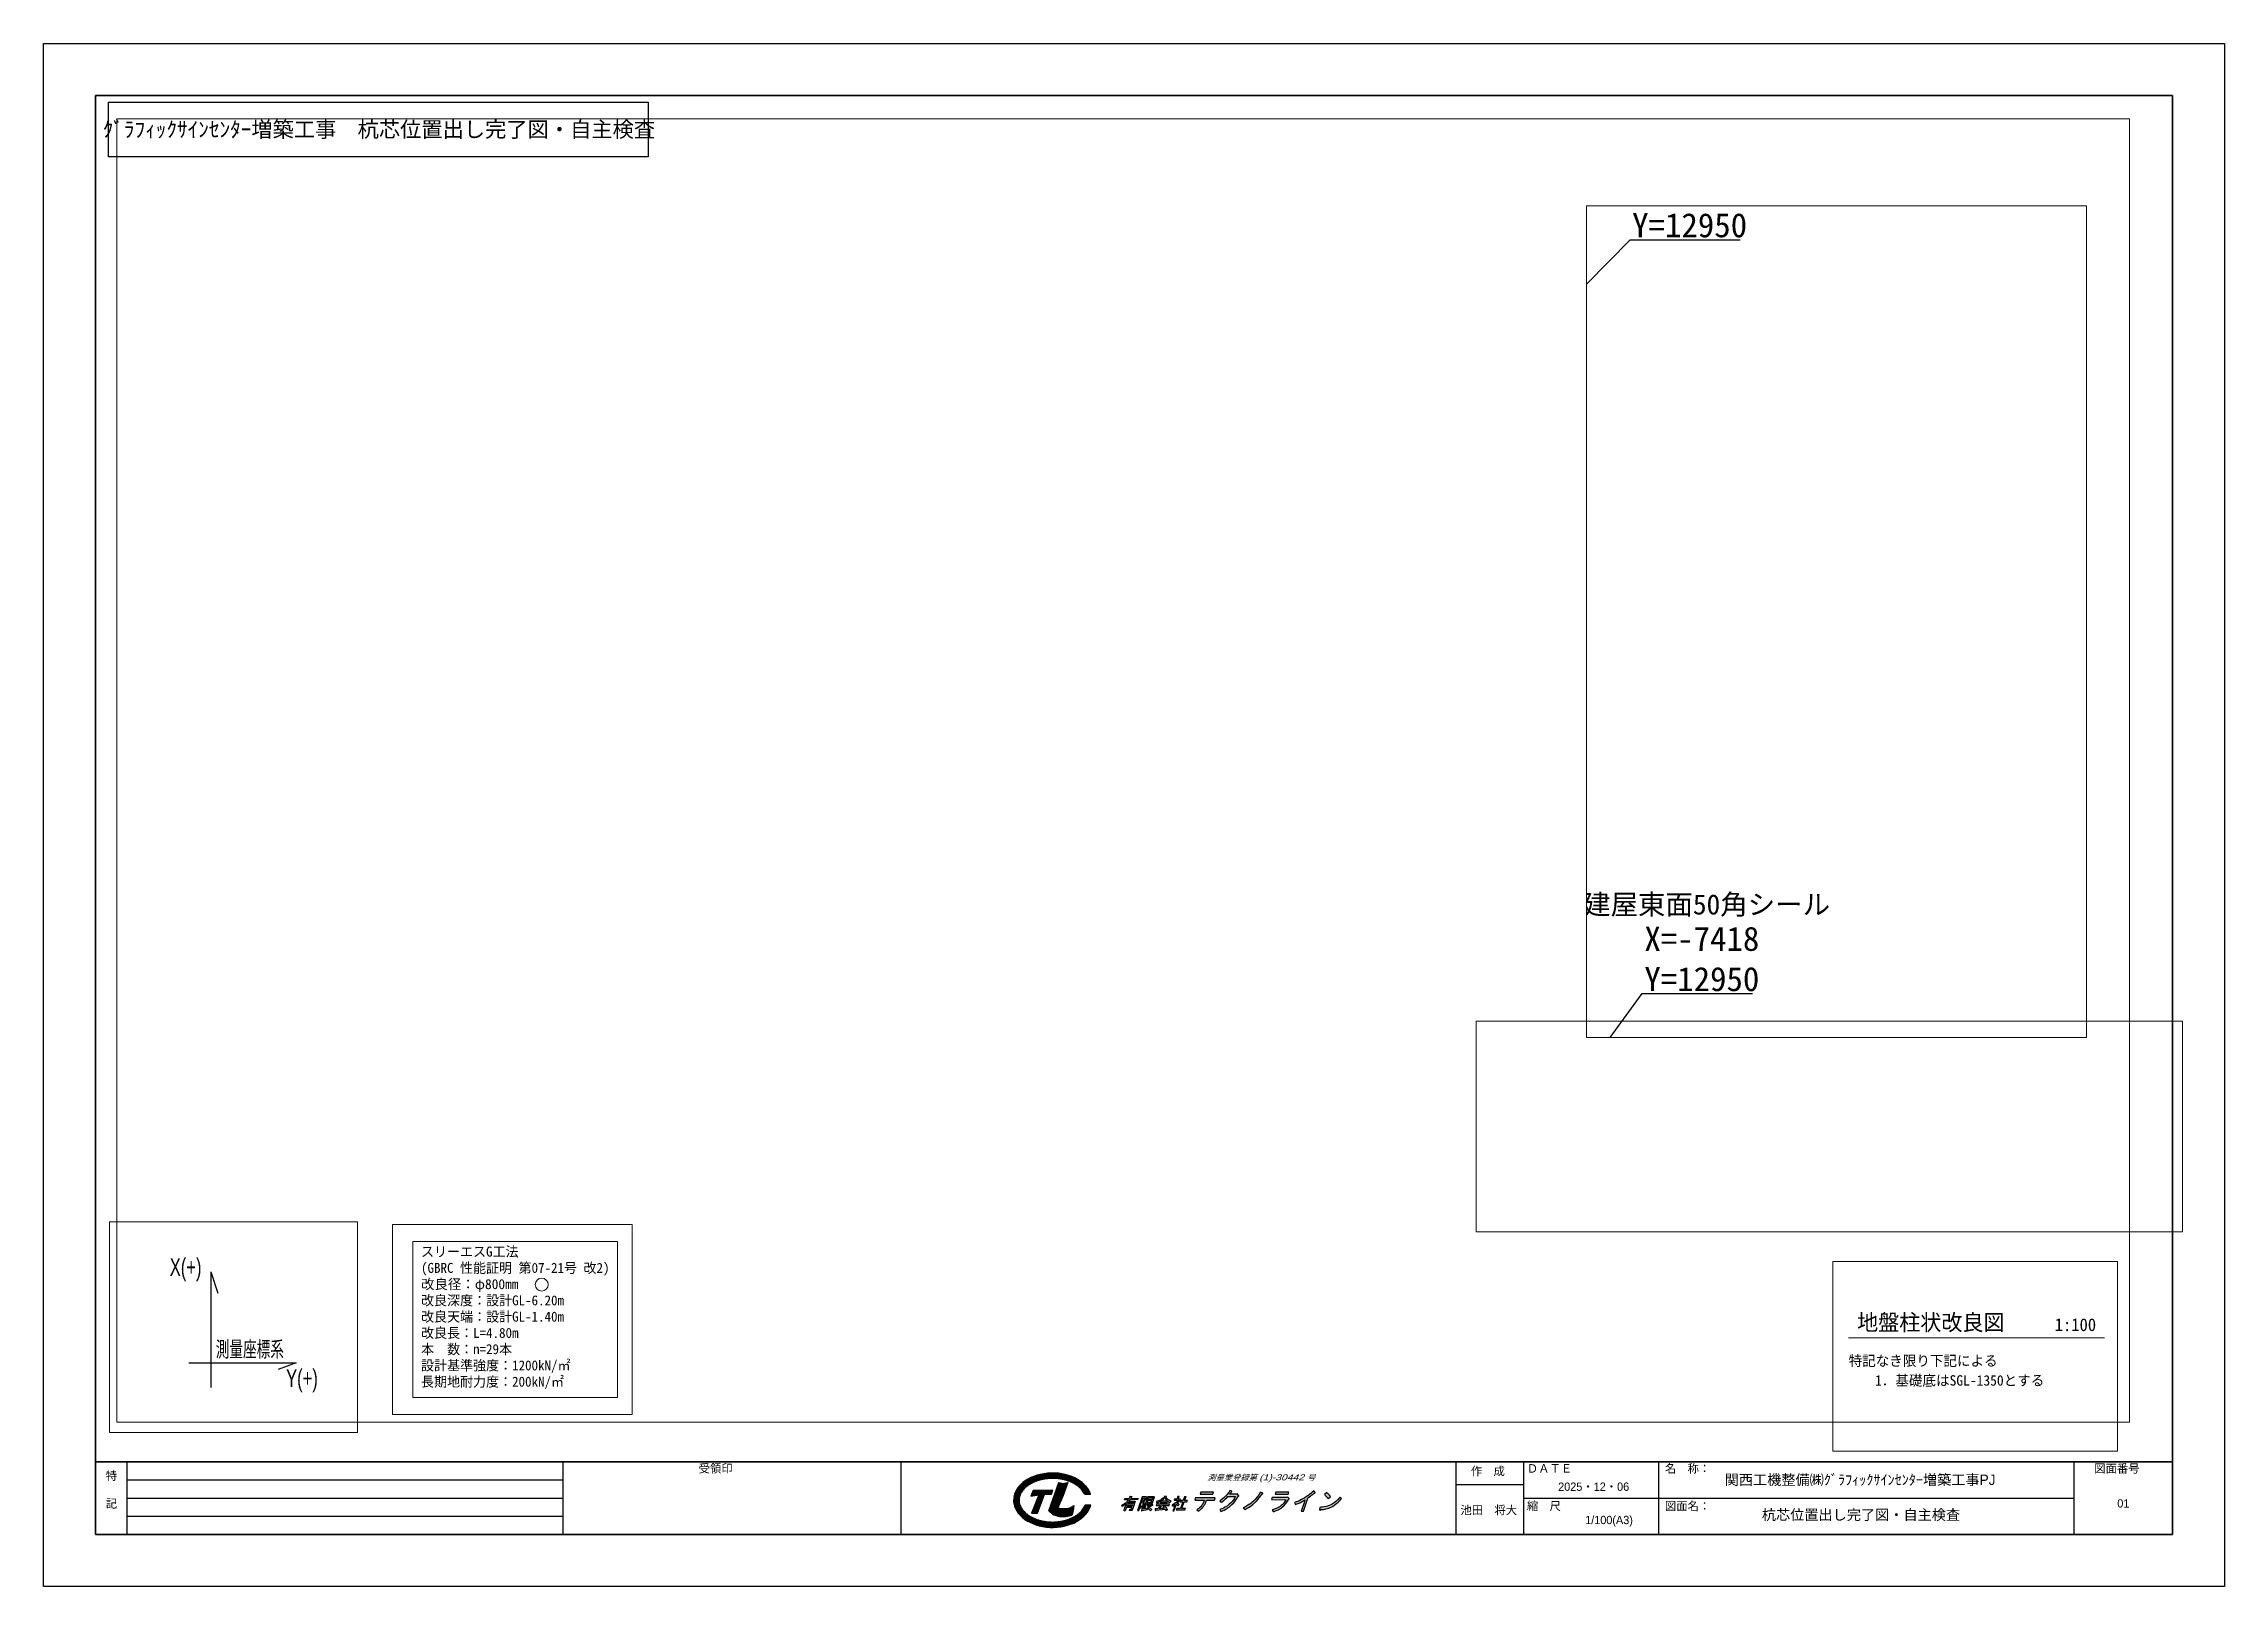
# Paper-space layout '杭芯位置出し完了図・自主検査' of a CAD drawing. Header units: millimetres. Extents: x 0 to 420, y 0 to 297.
# The model-space entities are those that its viewports show. They can reach past a viewport. Long polylines and large blocks are cut down to what shows.
import ezdxf
from ezdxf.enums import TextEntityAlignment as Align

# ---------------------------------------------------------------- set-up
doc = ezdxf.new("R2010")
doc.units = ezdxf.units.MM
for name, color, linetype, lineweight in [('011', 7, 'Continuous', 9), ('016', 7, 'Continuous', 9), ('042', 7, 'Continuous', 9), ('043', 7, 'Continuous', 9), ('図面枠', 7, 'Continuous', 35)]:
    doc.layers.add(name, color=color, linetype=linetype, lineweight=lineweight)
for name, color, linetype in [('1206基準点', 4, 'Continuous'), ('TL_杭頭精度', 3, 'Continuous'), ('TL_検査表', 7, 'Continuous')]:
    doc.layers.add(name, color=color, linetype=linetype)
doc.layers.add('用紙', color=2, linetype='Continuous', plot=False)
doc.styles.add('HGｺﾞｼｯｸM', font='HGGothicM.ttf')
doc.styles.add('kawamura', font='extslim2.shx', dxfattribs={"width": 0.7, "bigfont": 'extfont2.shx'})
doc.styles.add('M-pro', font='HGRSMP.TTF')
doc.styles.add('MSゴシック', font='')
doc.styles.add('P11a', font='', dxfattribs={"width": 0.85})
doc.styles.get("Standard").update_dxf_attribs({"font": 'MS UI Gothic.ttf'})
doc.styles.add('WAKU-R', font='', dxfattribs={"oblique": 20})
doc.styles.add('ＭＳ ゴシック', font='', dxfattribs={"width": 0.85})
doc.styles.get('MSゴシック').set_extended_font_data('MS Gothic')
doc.styles.get('P11a').set_extended_font_data('MS Gothic')
doc.styles.get('WAKU-R').set_extended_font_data('MS PGothic')
doc.styles.get('ＭＳ ゴシック').set_extended_font_data('MS Gothic')
doc.dimstyles.new('DIM-A', dxfattribs={"dimscale": 50, "dimtxt": 2.5, "dimasz": 1, "dimexe": 0, "dimexo": 1, "dimgap": 1, "dimtad": 2, "dimdec": 0, "dimdsep": 46, "dimtxsty": 'MSゴシック', "dimblk": 'DOT', "dimcen": 0, "dimclrd": 256, "dimclre": 256, "dimclrt": 256, "dimaunit": 1, "dimadec": 3, "dimazin": 0, "dimtfac": 1, "dimtdec": 0, "dimtix": 1, "dimtmove": 2, "dimatfit": 3, "dimfxl": 1, "dimtolj": 1, "dimtzin": 0, "dimarcsym": 0})

# ---------------------------------------------------------------- blocks, each defined once
blk = doc.blocks.new('Technoline')
h = blk.add_hatch()
h.set_pattern_fill('ANSI31', color=256, scale=100, style=0)
h.set_pattern_definition([(45, (124040.326, 314778.078), (-8.83883476, 8.83883476), [])])
edge = h.paths.add_edge_path()
edge.add_ellipse((416, -206), major_axis=(-832, 0), ratio=0.699182, start_angle=189.2021, end_angle=533.1973)
edge.add_line((1236, -304), (1116, -304))
edge.add_spline(control_points=[(1116, -304), (1113, -315), (1108, -326), (1096, -351), (1089, -365), (1072, -392), (1062, -406), (1040, -433), (1028, -446), (1002, -472), (988, -485), (958, -509), (942, -521), (907, -544), (889, -554), (852, -575), (832, -584), (791, -602), (769, -611), (726, -626), (703, -633), (657, -645), (633, -650), (585, -659), (561, -663), (512, -668), (487, -670), (437, -672), (412, -673), (363, -671), (338, -670), (288, -665), (264, -662), (216, -653), (192, -649), (145, -637), (123, -631), (78, -616), (57, -608), (15, -591), (-5, -581), (-44, -562), (-62, -551), (-98, -529), (-114, -517), (-145, -493), (-160, -481), (-187, -455), (-199, -442), (-222, -415), (-232, -402), (-250, -374), (-258, -361), (-272, -333), (-278, -319), (-289, -289), (-293, -272), (-299, -239), (-300, -222), (-300, -206)], knot_values=[6.283185, 6.283185, 6.283185, 6.283185, 6.363856, 6.363856, 6.463422, 6.463422, 6.562988, 6.562988, 6.662554, 6.662554, 6.76212, 6.76212, 6.861686, 6.861686, 6.961251, 6.961251, 7.060817, 7.060817, 7.160383, 7.160383, 7.259949, 7.259949, 7.359515, 7.359515, 7.459081, 7.459081, 7.558647, 7.558647, 7.658213, 7.658213, 7.757779, 7.757779, 7.857345, 7.857345, 7.956911, 7.956911, 8.056476, 8.056476, 8.156042, 8.156042, 8.255608, 8.255608, 8.355174, 8.355174, 8.45474, 8.45474, 8.554306, 8.554306, 8.653872, 8.653872, 8.753438, 8.753438, 8.853004, 8.853004, 8.95257, 8.95257, 9.071575, 9.071575, 9.19058, 9.19058, 9.19058, 9.19058], degree=3, periodic=0)
edge.add_spline(control_points=[(-300, -206), (-300, -196), (-300, -186), (-297, -162), (-295, -149), (-288, -121), (-284, -107), (-273, -79), (-266, -65), (-251, -38), (-242, -24), (-222, 3), (-211, 17), (-187, 43), (-174, 56), (-146, 81), (-130, 93), (-98, 117), (-81, 128), (-44, 149), (-25, 160), (14, 179), (35, 188), (78, 204), (100, 212), (145, 225), (168, 231), (215, 242), (239, 246), (288, 253), (312, 256), (362, 259), (387, 260), (437, 261), (462, 260), (511, 257), (536, 254), (585, 247), (609, 243), (656, 233), (680, 227), (725, 214), (747, 207), (790, 191), (811, 182), (851, 163), (870, 153), (907, 132), (924, 121), (957, 98), (973, 85), (1002, 60), (1015, 48), (1040, 21), (1051, 8), (1071, -19), (1080, -33), (1094, -56), (1098, -65), (1103, -75)], knot_values=[3.455845, 3.455845, 3.455845, 3.455845, 3.527065, 3.527065, 3.626631, 3.626631, 3.726197, 3.726197, 3.825763, 3.825763, 3.925329, 3.925329, 4.024895, 4.024895, 4.12446, 4.12446, 4.224026, 4.224026, 4.323592, 4.323592, 4.423158, 4.423158, 4.522724, 4.522724, 4.62229, 4.62229, 4.721856, 4.721856, 4.821422, 4.821422, 4.920988, 4.920988, 5.020554, 5.020554, 5.12012, 5.12012, 5.219685, 5.219685, 5.319251, 5.319251, 5.418817, 5.418817, 5.518383, 5.518383, 5.617949, 5.617949, 5.717515, 5.717515, 5.817081, 5.817081, 5.916647, 5.916647, 6.016213, 6.016213, 6.115779, 6.115779, 6.215344, 6.215344, 6.283185, 6.283185, 6.283185, 6.283185], degree=3, periodic=0)
edge.add_line((1103, -75), (1226, -75))
h.paths.add_polyline_path([(745, 171), (647, 155), (548, 171), (334, -434), (433, -516), (564, -565), (696, -565), (827, -533), (861, -433), (876, -320), (795, -369), (713, -385), (613, -386), (531, -369), (647, -104)], flags=17)
h = blk.add_hatch()
h.set_pattern_fill('ANSI31', color=256, scale=100, style=0)
h.set_pattern_definition([(45, (123664.471, 314201.075), (-8.83883476, 8.83883476), [])])
h.paths.add_polyline_path([(0, 0), (-46, -116), (120, -91), (-30, -485), (94, -483), (244, -84), (392, -80), (424, 7)])
h = blk.add_hatch(color=256)
h.paths.add_polyline_path([(6569, -139), (6552, -160), (6539, -175), (6520, -195), (6507, -208), (6493, -221), (6477, -235), (6445, -260), (6419, -277), (6399, -289), (6375, -302), (6338, -319), (6302, -332), (6271, -341), (6232, -349), (6193, -355), (6167, -357), (6135, -359), (6133, -412), (6134, -415), (6134, -418), (6135, -420), (6136, -421), (6137, -422), (6138, -422), (6138, -422), (6139, -422), (6140, -422), (6141, -422), (6142, -421), (6144, -420), (6145, -420), (6145, -419), (6148, -417), (6151, -414), (6155, -408), (6160, -408), (6171, -407), (6186, -406), (6201, -404), (6214, -402), (6245, -397), (6266, -392), (6303, -382), (6328, -373), (6357, -362), (6393, -345), (6414, -333), (6439, -318), (6461, -302), (6474, -293), (6496, -275), (6529, -248), (6548, -228), (6574, -202), (6601, -170)])
h.paths.add_polyline_path([(6285, -43), (6236, -86), (6255, -103), (6267, -116), (6278, -127), (6287, -138), (6298, -152), (6304, -160), (6312, -170), (6364, -131), (6356, -121), (6341, -101), (6330, -87), (6320, -76), (6308, -63), (6296, -52)])
h.paths.add_polyline_path([(6008, -4), (5976, -35), (5943, -63), (5913, -86), (5882, -109), (5852, -130), (5815, -154), (5788, -170), (5746, -193), (5707, -212), (5665, -231), (5633, -244), (5596, -258), (5617, -299), (5647, -287), (5675, -275), (5707, -259), (5742, -242), (5761, -232), (5785, -219), (5819, -199), (5810, -225), (5799, -259), (5737, -439), (5784, -439), (5879, -160), (5889, -153), (5902, -144), (5936, -121), (5960, -101), (5984, -82), (6015, -55), (6019, -54), (6024, -53), (6029, -52), (6032, -50), (6035, -49), (6037, -47), (6038, -46), (6038, -45), (6039, -45), (6039, -44), (6039, -43), (6039, -42), (6039, -41), (6038, -40), (6038, -39), (6037, -38)])
h.paths.add_polyline_path([(5116, -149), (5101, -194), (5413, -195), (5402, -215), (5390, -235), (5375, -257), (5358, -278), (5331, -305), (5310, -322), (5288, -338), (5261, -355), (5246, -363), (5215, -378), (5183, -390), (5157, -399), (5116, -410), (5139, -451), (5159, -445), (5174, -440), (5204, -429), (5225, -421), (5245, -411), (5267, -400), (5292, -385), (5319, -367), (5340, -350), (5364, -328), (5381, -312), (5398, -293), (5417, -269), (5431, -250), (5445, -229), (5457, -208), (5465, -193), (5469, -184), (5472, -183), (5476, -181), (5479, -179), (5481, -177), (5482, -176), (5482, -174), (5482, -173), (5482, -172), (5482, -171), (5482, -169), (5481, -167), (5480, -166), (5451, -143), (5430, -149)])
h.paths.add_polyline_path([(5193, -33), (5178, -78), (5461, -78), (5476, -33)])
h.paths.add_polyline_path([(4868, -31), (4860, -44), (4831, -88), (4807, -122), (4782, -155), (4744, -197), (4717, -224), (4684, -254), (4659, -273), (4639, -288), (4620, -301), (4586, -322), (4564, -335), (4545, -345), (4526, -355), (4514, -360), (4495, -369), (4531, -408), (4546, -400), (4570, -386), (4611, -362), (4643, -340), (4671, -320), (4684, -310), (4700, -297), (4723, -278), (4749, -255), (4758, -246), (4779, -226), (4793, -210), (4810, -191), (4849, -145), (4870, -118), (4889, -92), (4903, -72), (4906, -70), (4910, -69), (4913, -67), (4915, -66), (4916, -65), (4917, -64), (4918, -63), (4919, -62), (4919, -61), (4919, -61), (4919, -60), (4919, -60), (4919, -59), (4918, -58), (4917, -57), (4916, -56), (4915, -55)])
h.paths.add_polyline_path([(4212, 2), (4194, -28), (4152, -84), (4118, -123), (4081, -158), (4056, -179), (4020, -207), (3998, -223), (4029, -250), (4059, -228), (4081, -211), (4102, -192), (4119, -176), (4143, -154), (4159, -137), (4171, -125), (4335, -124), (4316, -157), (4291, -195), (4253, -241), (4232, -263), (4198, -294), (4161, -323), (4110, -356), (4072, -376), (4038, -392), (3996, -408), (4020, -447), (4038, -440), (4070, -426), (4091, -416), (4125, -398), (4143, -387), (4159, -377), (4171, -369), (4194, -353), (4225, -329), (4257, -300), (4293, -264), (4316, -235), (4341, -201), (4359, -173), (4377, -141), (4385, -127), (4389, -126), (4392, -124), (4395, -123), (4397, -121), (4399, -120), (4400, -118), (4400, -117), (4401, -115), (4401, -114), (4401, -112), (4400, -110), (4399, -108), (4398, -106), (4373, -70), (4351, -80), (4204, -80), (4212, -71), (4221, -59), (4231, -47), (4237, -37), (4241, -32), (4245, -26), (4247, -26), (4248, -25), (4250, -25), (4251, -24), (4252, -23), (4254, -22), (4254, -22), (4255, -21), (4256, -21), (4256, -20), (4256, -20), (4257, -19), (4257, -19), (4257, -18), (4257, -18), (4256, -17), (4256, -16), (4255, -16), (4254, -15), (4253, -14), (4253, -14)])
h.paths.add_polyline_path([(3475, -158), (3459, -203), (3665, -203), (3647, -254), (3641, -265), (3635, -277), (3624, -296), (3614, -312), (3603, -327), (3589, -345), (3565, -368), (3544, -386), (3525, -401), (3507, -412), (3538, -443), (3549, -435), (3563, -425), (3577, -413), (3593, -399), (3605, -387), (3616, -375), (3624, -367), (3632, -357), (3646, -339), (3654, -328), (3664, -312), (3674, -295), (3680, -283), (3688, -267), (3696, -249), (3701, -235), (3706, -220), (3712, -203), (3880, -203), (3895, -158)])
h.paths.add_polyline_path([(3591, -33), (3576, -78), (3849, -78), (3864, -33)])
h = blk.add_hatch(color=256)
h.paths.add_polyline_path([(3239, -133), (3212, -215), (3154, -215), (3144, -244), (3202, -244), (3154, -385), (3074, -384), (3065, -414), (3249, -414), (3259, -385), (3185, -385), (3233, -244), (3294, -244), (3305, -215), (3243, -215), (3254, -183), (3267, -143), (3267, -143), (3269, -142), (3271, -141), (3272, -140), (3273, -140), (3273, -139), (3274, -138), (3274, -137), (3275, -137), (3275, -136), (3275, -136), (3275, -136), (3275, -135), (3274, -135), (3274, -135), (3273, -134), (3273, -134), (3272, -133), (3271, -133), (3270, -133), (3269, -133)])
h.paths.add_polyline_path([(3079, -182), (3029, -182), (3020, -208), (3109, -208), (3097, -220), (3082, -235), (3062, -252), (3047, -264), (3019, -283), (2996, -296), (2975, -306), (2977, -333), (2985, -329), (2996, -324), (3016, -312), (3029, -304), (3040, -297), (3035, -310), (3029, -329), (3022, -348), (3014, -373), (3003, -405), (2994, -430), (3021, -430), (3029, -407), (3040, -375), (3049, -347), (3065, -300), (3067, -297), (3074, -302), (3082, -309), (3088, -314), (3093, -320), (3097, -324), (3100, -328), (3125, -298), (3118, -292), (3111, -287), (3103, -282), (3098, -280), (3091, -276), (3085, -273), (3079, -271), (3076, -270), (3080, -266), (3090, -258), (3111, -238), (3125, -224), (3132, -215), (3142, -204), (3154, -197), (3141, -177), (3134, -182), (3105, -182), (3110, -170), (3118, -145), (3122, -133), (3123, -132), (3125, -131), (3127, -130), (3128, -129), (3128, -128), (3128, -127), (3129, -127), (3128, -126), (3128, -126), (3128, -126), (3127, -125), (3126, -125), (3125, -125), (3125, -125), (3124, -125), (3098, -125)])
h.paths.add_polyline_path([(2643, -289), (2633, -318), (2730, -318), (2715, -336), (2706, -345), (2693, -359), (2679, -376), (2669, -387), (2647, -388), (2630, -389), (2613, -390), (2613, -390), (2611, -423), (2611, -424), (2612, -424), (2613, -425), (2613, -425), (2614, -425), (2615, -425), (2616, -425), (2617, -424), (2619, -424), (2620, -423), (2621, -422), (2622, -421), (2624, -421), (2826, -399), (2828, -402), (2830, -405), (2831, -406), (2832, -407), (2833, -409), (2834, -410), (2837, -416), (2839, -420), (2840, -423), (2841, -425), (2842, -427), (2876, -410), (2875, -407), (2873, -403), (2872, -400), (2871, -399), (2869, -396), (2866, -390), (2860, -382), (2853, -372), (2848, -366), (2842, -359), (2836, -352), (2829, -344), (2822, -337), (2815, -329), (2785, -345), (2792, -352), (2798, -359), (2804, -366), (2810, -373), (2813, -378), (2808, -378), (2798, -379), (2783, -380), (2753, -382), (2733, -383), (2700, -386), (2709, -376), (2730, -354), (2757, -325), (2764, -318), (2909, -318), (2919, -289)])
h.paths.add_polyline_path([(2825, -152), (2827, -158), (2829, -165), (2833, -174), (2835, -180), (2837, -183), (2838, -186), (2842, -192), (2845, -197), (2849, -203), (2852, -207), (2855, -210), (2859, -214), (2862, -218), (2865, -220), (2868, -222), (2872, -225), (2876, -228), (2731, -228), (2733, -227), (2738, -224), (2743, -221), (2747, -218), (2756, -212), (2762, -208), (2767, -204), (2772, -200), (2779, -195), (2785, -189), (2793, -182), (2799, -177), (2805, -172), (2815, -163), (2819, -158)], flags=16)
h.paths.add_polyline_path([(2822, -123), (2816, -129), (2804, -143), (2782, -162), (2761, -179), (2741, -192), (2725, -202), (2709, -210), (2696, -216), (2681, -222), (2669, -227), (2660, -229), (2649, -232), (2644, -233), (2645, -266), (2659, -261), (2669, -258), (2683, -253), (2693, -248), (2700, -244), (2709, -240), (2719, -235), (2726, -231), (2717, -258), (2869, -258), (2878, -229), (2881, -231), (2883, -233), (2886, -235), (2891, -238), (2895, -241), (2900, -243), (2905, -246), (2910, -249), (2917, -252), (2923, -254), (2927, -256), (2930, -256), (2954, -224), (2949, -223), (2941, -220), (2934, -217), (2925, -214), (2918, -211), (2913, -208), (2907, -205), (2902, -202), (2897, -199), (2893, -197), (2889, -194), (2886, -191), (2882, -188), (2880, -186), (2877, -183), (2874, -180), (2871, -177), (2865, -170), (2859, -162), (2858, -159), (2855, -154), (2853, -150), (2851, -145), (2849, -141), (2848, -138), (2847, -135), (2848, -135), (2849, -134), (2850, -133), (2851, -133), (2852, -132), (2852, -131), (2853, -131), (2853, -130), (2853, -130), (2853, -130), (2853, -129), (2853, -129), (2853, -129), (2852, -128), (2852, -128), (2851, -128), (2851, -128), (2850, -127), (2849, -127)])
h.paths.add_polyline_path([(2449, -221), (2437, -258), (2530, -258), (2542, -221)], flags=16)
h.paths.add_polyline_path([(2472, -157), (2564, -157), (2551, -196), (2458, -196)], flags=16)
h.paths.add_polyline_path([(2453, -132), (2365, -391), (2325, -396), (2324, -428), (2324, -429), (2324, -430), (2325, -430), (2325, -431), (2326, -431), (2326, -431), (2327, -430), (2328, -430), (2329, -429), (2330, -428), (2332, -426), (2333, -425), (2449, -402), (2453, -376), (2393, -387), (2428, -283), (2455, -283), (2454, -291), (2453, -302), (2452, -313), (2452, -327), (2453, -335), (2454, -347), (2455, -353), (2457, -363), (2461, -373), (2465, -382), (2468, -388), (2472, -394), (2477, -401), (2483, -408), (2489, -414), (2496, -420), (2503, -425), (2514, -431), (2539, -403), (2531, -398), (2521, -391), (2513, -385), (2504, -378), (2499, -371), (2496, -368), (2493, -363), (2490, -358), (2487, -351), (2501, -344), (2518, -335), (2535, -325), (2550, -315), (2554, -313), (2556, -313), (2557, -313), (2558, -314), (2560, -314), (2561, -314), (2562, -313), (2562, -313), (2563, -313), (2564, -312), (2564, -312), (2564, -311), (2564, -311), (2564, -310), (2564, -310), (2564, -309), (2564, -308), (2564, -308), (2546, -289), (2540, -293), (2530, -301), (2510, -313), (2499, -320), (2480, -329), (2480, -327), (2479, -318), (2478, -310), (2478, -301), (2479, -292), (2479, -286), (2479, -283), (2548, -283), (2600, -131)])
h.paths.add_polyline_path([(2333, -134), (2234, -429), (2260, -429), (2352, -159), (2398, -159), (2343, -241), (2347, -253), (2350, -260), (2351, -267), (2352, -274), (2353, -284), (2352, -295), (2351, -304), (2348, -317), (2343, -329), (2340, -335), (2336, -339), (2332, -341), (2329, -342), (2326, -342), (2298, -343), (2295, -371), (2325, -371), (2327, -371), (2329, -370), (2332, -370), (2334, -370), (2337, -368), (2341, -367), (2343, -366), (2345, -365), (2348, -362), (2350, -361), (2354, -357), (2359, -352), (2363, -346), (2367, -338), (2371, -330), (2375, -320), (2377, -314), (2379, -307), (2381, -298), (2381, -287), (2381, -277), (2380, -270), (2379, -263), (2377, -254), (2374, -245), (2371, -238), (2375, -232), (2390, -212), (2410, -184), (2433, -150), (2439, -146), (2417, -129), (2414, -134)])
h.paths.add_polyline_path([(2017, -303), (2134, -303), (2123, -333), (2006, -333)], flags=16)
h.paths.add_polyline_path([(2034, -251), (2151, -251), (2142, -278), (2025, -278)], flags=16)
h.paths.add_polyline_path([(2060, -169), (2073, -144), (2083, -120), (2115, -127), (2116, -128), (2116, -129), (2116, -130), (2116, -130), (2116, -131), (2115, -132), (2115, -132), (2113, -133), (2112, -133), (2111, -134), (2110, -134), (2109, -134), (2096, -158), (2090, -169), (2252, -169), (2243, -194), (2076, -194), (2068, -208), (2061, -217), (2053, -226), (2092, -226), (2147, -226), (2187, -226), (2142, -359), (2127, -401), (2125, -407), (2123, -412), (2120, -416), (2118, -419), (2115, -421), (2112, -423), (2108, -424), (2106, -425), (2103, -426), (2099, -426), (2066, -426), (2068, -400), (2084, -400), (2096, -400), (2097, -400), (2099, -400), (2100, -399), (2101, -398), (2102, -397), (2102, -396), (2107, -381), (2112, -367), (2115, -359), (2087, -359), (2048, -359), (2017, -359), (1998, -359), (1987, -389), (1980, -411), (1973, -430), (1963, -430), (1955, -430), (1947, -430), (1949, -422), (1960, -390), (1973, -351), (1988, -309), (1994, -291), (1997, -282), (1982, -293), (1968, -303), (1950, -315), (1931, -326), (1920, -332), (1909, -337), (1903, -309), (1937, -292), (1968, -271), (1989, -256), (2011, -235), (2026, -219), (2037, -205), (2044, -195), (1954, -195), (1963, -169)])
for p, q in [((1102, -75), (1226, -75)), ((1115, -304), (1236, -304))]:
    blk.add_line(p, q)
for points in [[(0, 0), (-46, -116), (120, -91), (-30, -485), (94, -483), (244, -84), (392, -80), (424, 7), (0, 0)], [(548, 171), (647, 155), (745, 171), (647, -104), (531, -369), (613, -386), (713, -385), (795, -369), (876, -320), (861, -433), (827, -533), (696, -565), (564, -565), (433, -516), (334, -434), (548, 171)], [(4212, 2), (4194, -28), (4152, -84), (4118, -123), (4081, -158), (4056, -179), (4020, -207), (3998, -223), (4029, -250), (4059, -228), (4081, -211), (4102, -192), (4119, -176), (4143, -154), (4159, -137), (4171, -125), (4335, -124), (4316, -157), (4291, -195), (4253, -241), (4232, -263), (4198, -294), (4161, -323), (4110, -356), (4072, -376), (4038, -392), (3996, -408), (4020, -447), (4038, -440), (4070, -426), (4091, -416), (4125, -398), (4143, -387), (4159, -377), (4171, -369), (4194, -353), (4225, -329), (4257, -300), (4293, -264), (4316, -235), (4341, -201), (4359, -173), (4377, -141), (4385, -127), (4389, -126), (4392, -124), (4395, -123), (4397, -121), (4399, -120), (4400, -118), (4400, -117), (4401, -115), (4401, -114), (4401, -112), (4400, -110), (4399, -108), (4398, -106), (4373, -70), (4351, -80), (4204, -80), (4212, -71), (4221, -59), (4231, -47), (4237, -37), (4241, -32), (4245, -26), (4247, -26), (4248, -25), (4250, -25), (4251, -24), (4252, -23), (4254, -22), (4254, -22), (4255, -21), (4256, -21), (4256, -20), (4256, -20), (4257, -19), (4257, -19), (4257, -18), (4257, -18), (4256, -17), (4256, -16), (4255, -16), (4254, -15), (4253, -14), (4253, -14), (4212, 2)], [(2060, -169), (2073, -144), (2083, -120), (2115, -127), (2116, -128), (2116, -129), (2116, -130), (2116, -130), (2116, -131), (2115, -132), (2115, -132), (2113, -133), (2112, -133), (2111, -134), (2110, -134), (2109, -134), (2096, -158), (2090, -169), (2252, -169), (2243, -194), (2076, -194), (2068, -208), (2061, -217), (2053, -226), (2092, -226), (2147, -226), (2187, -226), (2142, -359), (2127, -401), (2125, -407), (2123, -412), (2120, -416), (2118, -419), (2115, -421), (2112, -423), (2108, -424), (2106, -425), (2103, -426), (2099, -426), (2066, -426), (2068, -400), (2084, -400), (2096, -400), (2097, -400), (2099, -400), (2100, -399), (2101, -398), (2102, -397), (2102, -396), (2107, -381), (2112, -367), (2115, -359), (2087, -359), (2048, -359), (2017, -359), (1998, -359), (1987, -389), (1980, -411), (1973, -430), (1963, -430), (1955, -430), (1947, -430), (1949, -422), (1960, -390), (1973, -351), (1988, -309), (1994, -291), (1997, -282), (1982, -293), (1968, -303), (1950, -315), (1931, -326), (1920, -332), (1909, -337), (1903, -309), (1937, -292), (1968, -271), (1989, -256), (2011, -235), (2026, -219), (2037, -205), (2044, -195), (1954, -195), (1963, -169), (2060, -169)], [(2017, -303), (2134, -303), (2123, -333), (2006, -333), (2017, -303)], [(2034, -251), (2151, -251), (2142, -278), (2025, -278), (2034, -251)], [(2333, -134), (2234, -429), (2260, -429), (2352, -159), (2398, -159), (2343, -241), (2347, -253), (2350, -260), (2351, -267), (2352, -274), (2353, -284), (2352, -295), (2351, -304), (2348, -317), (2343, -329), (2340, -335), (2336, -339), (2332, -341), (2329, -342), (2326, -342), (2298, -343), (2295, -371), (2325, -371), (2327, -371), (2329, -370), (2332, -370), (2334, -370), (2337, -368), (2341, -367), (2343, -366), (2345, -365), (2348, -362), (2350, -361), (2354, -357), (2359, -352), (2363, -346), (2367, -338), (2371, -330), (2375, -320), (2377, -314), (2379, -307), (2381, -298), (2381, -287), (2381, -277), (2380, -270), (2379, -263), (2377, -254), (2374, -245), (2371, -238), (2375, -232), (2390, -212), (2410, -184), (2433, -150), (2439, -146), (2417, -129), (2414, -134), (2333, -134)], [(2453, -132), (2365, -391), (2325, -396), (2324, -428), (2324, -429), (2324, -430), (2325, -430), (2325, -431), (2326, -431), (2326, -431), (2327, -430), (2328, -430), (2329, -429), (2330, -428), (2332, -426), (2333, -425), (2449, -402), (2453, -376), (2393, -387), (2428, -283), (2455, -283), (2454, -291), (2453, -302), (2452, -313), (2452, -327), (2453, -335), (2454, -347), (2455, -353), (2457, -363), (2461, -373), (2465, -382), (2468, -388), (2472, -394), (2477, -401), (2483, -408), (2489, -414), (2496, -420), (2503, -425), (2514, -431), (2539, -403), (2531, -398), (2521, -391), (2513, -385), (2504, -378), (2499, -371), (2496, -368), (2493, -363), (2490, -358), (2487, -351), (2501, -344), (2518, -335), (2535, -325), (2550, -315), (2554, -313), (2556, -313), (2557, -313), (2558, -314), (2560, -314), (2561, -314), (2562, -313), (2562, -313), (2563, -313), (2564, -312), (2564, -312), (2564, -311), (2564, -311), (2564, -310), (2564, -310), (2564, -309), (2564, -308), (2564, -308), (2546, -289), (2540, -293), (2530, -301), (2510, -313), (2499, -320), (2480, -329), (2480, -327), (2479, -318), (2478, -310), (2478, -301), (2479, -292), (2479, -286), (2479, -283), (2548, -283), (2600, -131), (2453, -132)], [(2449, -221), (2437, -258), (2530, -258), (2542, -221), (2449, -221)], [(2472, -157), (2564, -157), (2551, -196), (2458, -196), (2472, -157)], [(2643, -289), (2633, -318), (2730, -318), (2715, -336), (2706, -345), (2693, -359), (2679, -376), (2669, -387), (2647, -388), (2630, -389), (2613, -390), (2613, -390), (2611, -423), (2611, -424), (2612, -424), (2613, -425), (2613, -425), (2614, -425), (2615, -425), (2616, -425), (2617, -424), (2619, -424), (2620, -423), (2621, -422), (2622, -421), (2624, -421), (2826, -399), (2828, -402), (2830, -405), (2831, -406), (2832, -407), (2833, -409), (2834, -410), (2837, -416), (2839, -420), (2840, -423), (2841, -425), (2842, -427), (2876, -410), (2875, -407), (2873, -403), (2872, -400), (2871, -399), (2869, -396), (2866, -390), (2860, -382), (2853, -372), (2848, -366), (2842, -359), (2836, -352), (2829, -344), (2822, -337), (2815, -329), (2785, -345), (2792, -352), (2798, -359), (2804, -366), (2810, -373), (2813, -378), (2808, -378), (2798, -379), (2783, -380), (2753, -382), (2733, -383), (2700, -386), (2709, -376), (2730, -354), (2757, -325), (2764, -318), (2909, -318), (2919, -289), (2643, -289)], [(2822, -123), (2816, -129), (2804, -143), (2782, -162), (2761, -179), (2741, -192), (2725, -202), (2709, -210), (2696, -216), (2681, -222), (2669, -227), (2660, -229), (2649, -232), (2644, -233), (2645, -266), (2659, -261), (2669, -258), (2683, -253), (2693, -248), (2700, -244), (2709, -240), (2719, -235), (2726, -231), (2717, -258), (2869, -258), (2878, -229), (2881, -231), (2883, -233), (2886, -235), (2891, -238), (2895, -241), (2900, -243), (2905, -246), (2910, -249), (2917, -252), (2923, -254), (2927, -256), (2930, -256), (2954, -224), (2949, -223), (2941, -220), (2934, -217), (2925, -214), (2918, -211), (2913, -208), (2907, -205), (2902, -202), (2897, -199), (2893, -197), (2889, -194), (2886, -191), (2882, -188), (2880, -186), (2877, -183), (2874, -180), (2871, -177), (2865, -170), (2859, -162), (2858, -159), (2855, -154), (2853, -150), (2851, -145), (2849, -141), (2848, -138), (2847, -135), (2848, -135), (2849, -134), (2850, -133), (2851, -133), (2852, -132), (2852, -131), (2853, -131), (2853, -130), (2853, -130), (2853, -130), (2853, -129), (2853, -129), (2853, -129), (2852, -128), (2852, -128), (2851, -128), (2851, -128), (2850, -127), (2849, -127), (2822, -123)], [(2825, -152), (2827, -158), (2829, -165), (2833, -174), (2835, -180), (2837, -183), (2838, -186), (2842, -192), (2845, -197), (2849, -203), (2852, -207), (2855, -210), (2859, -214), (2862, -218), (2865, -220), (2868, -222), (2872, -225), (2876, -228), (2731, -228), (2733, -227), (2738, -224), (2743, -221), (2747, -218), (2756, -212), (2762, -208), (2767, -204), (2772, -200), (2779, -195), (2785, -189), (2793, -182), (2799, -177), (2805, -172), (2815, -163), (2819, -158), (2825, -152)], [(3079, -182), (3029, -182), (3020, -208), (3109, -208), (3097, -220), (3082, -235), (3062, -252), (3047, -264), (3019, -283), (2996, -296), (2975, -306), (2977, -333), (2985, -329), (2996, -324), (3016, -312), (3029, -304), (3040, -297), (3035, -310), (3029, -329), (3022, -348), (3014, -373), (3003, -405), (2994, -430), (3021, -430), (3029, -407), (3040, -375), (3049, -347), (3065, -300), (3067, -297), (3074, -302), (3082, -309), (3088, -314), (3093, -320), (3097, -324), (3100, -328), (3125, -298), (3118, -292), (3111, -287), (3103, -282), (3098, -280), (3091, -276), (3085, -273), (3079, -271), (3076, -270), (3080, -266), (3090, -258), (3111, -238), (3125, -224), (3132, -215), (3142, -204), (3154, -197), (3141, -177), (3134, -182), (3105, -182), (3110, -170), (3118, -145), (3122, -133), (3123, -132), (3125, -131), (3127, -130), (3128, -129), (3128, -128), (3128, -127), (3129, -127), (3128, -126), (3128, -126), (3128, -126), (3127, -125), (3126, -125), (3125, -125), (3125, -125), (3124, -125), (3098, -125), (3079, -182)], [(3239, -133), (3212, -215), (3154, -215), (3144, -244), (3202, -244), (3154, -385), (3074, -384), (3065, -414), (3249, -414), (3259, -385), (3185, -385), (3233, -244), (3294, -244), (3305, -215), (3243, -215), (3254, -183), (3267, -143), (3267, -143), (3269, -142), (3271, -141), (3272, -140), (3273, -140), (3273, -139), (3274, -138), (3274, -137), (3275, -137), (3275, -136), (3275, -136), (3275, -136), (3275, -135), (3274, -135), (3274, -135), (3273, -134), (3273, -134), (3272, -133), (3271, -133), (3270, -133), (3269, -133), (3239, -133)], [(3475, -158), (3459, -203), (3665, -203), (3647, -254), (3641, -265), (3635, -277), (3624, -296), (3614, -312), (3603, -327), (3589, -345), (3565, -368), (3544, -386), (3525, -401), (3507, -412), (3538, -443), (3549, -435), (3563, -425), (3577, -413), (3593, -399), (3605, -387), (3616, -375), (3624, -367), (3632, -357), (3646, -339), (3654, -328), (3664, -312), (3674, -295), (3680, -283), (3688, -267), (3696, -249), (3701, -235), (3706, -220), (3712, -203), (3880, -203), (3895, -158), (3475, -158)], [(3591, -33), (3576, -78), (3849, -78), (3864, -33), (3591, -33)], [(4868, -31), (4860, -44), (4831, -88), (4807, -122), (4782, -155), (4744, -197), (4717, -224), (4684, -254), (4659, -273), (4639, -288), (4620, -301), (4586, -322), (4564, -335), (4545, -345), (4526, -355), (4514, -360), (4495, -369), (4531, -408), (4546, -400), (4570, -386), (4611, -362), (4643, -340), (4671, -320), (4684, -310), (4700, -297), (4723, -278), (4749, -255), (4758, -246), (4779, -226), (4793, -210), (4810, -191), (4849, -145), (4870, -118), (4889, -92), (4903, -72), (4906, -70), (4910, -69), (4913, -67), (4915, -66), (4916, -65), (4917, -64), (4918, -63), (4919, -62), (4919, -61), (4919, -61), (4919, -60), (4919, -60), (4919, -59), (4918, -58), (4917, -57), (4916, -56), (4915, -55), (4868, -31)], [(5116, -149), (5101, -194), (5413, -195), (5402, -215), (5390, -235), (5375, -257), (5358, -278), (5331, -305), (5310, -322), (5288, -338), (5261, -355), (5246, -363), (5215, -378), (5183, -390), (5157, -399), (5116, -410), (5139, -451), (5159, -445), (5174, -440), (5204, -429), (5225, -421), (5245, -411), (5267, -400), (5292, -385), (5319, -367), (5340, -350), (5364, -328), (5381, -312), (5398, -293), (5417, -269), (5431, -250), (5445, -229), (5457, -208), (5465, -193), (5469, -184), (5472, -183), (5476, -181), (5479, -179), (5481, -177), (5482, -176), (5482, -174), (5482, -173), (5482, -172), (5482, -171), (5482, -169), (5481, -167), (5480, -166), (5451, -143), (5430, -149), (5116, -149)], [(5193, -33), (5178, -78), (5461, -78), (5476, -33), (5193, -33)], [(6008, -4), (5976, -35), (5943, -63), (5913, -86), (5882, -109), (5852, -130), (5815, -154), (5788, -170), (5746, -193), (5707, -212), (5665, -231), (5633, -244), (5596, -258), (5617, -299), (5647, -287), (5675, -275), (5707, -259), (5742, -242), (5761, -232), (5785, -219), (5819, -199), (5810, -225), (5799, -259), (5737, -439), (5784, -439), (5879, -160), (5889, -153), (5902, -144), (5936, -121), (5960, -101), (5984, -82), (6015, -55), (6019, -54), (6024, -53), (6029, -52), (6032, -50), (6035, -49), (6037, -47), (6038, -46), (6038, -45), (6039, -45), (6039, -44), (6039, -43), (6039, -42), (6039, -41), (6038, -40), (6038, -39), (6037, -38), (6008, -4)], [(6569, -139), (6552, -160), (6539, -175), (6520, -195), (6507, -208), (6493, -221), (6477, -235), (6445, -260), (6419, -277), (6399, -289), (6375, -302), (6338, -319), (6302, -332), (6271, -341), (6232, -349), (6193, -355), (6167, -357), (6135, -359), (6133, -412), (6134, -415), (6134, -418), (6135, -420), (6136, -421), (6137, -422), (6138, -422), (6138, -422), (6139, -422), (6140, -422), (6141, -422), (6142, -421), (6144, -420), (6145, -420), (6145, -419), (6148, -417), (6151, -414), (6155, -408), (6160, -408), (6171, -407), (6186, -406), (6201, -404), (6214, -402), (6245, -397), (6266, -392), (6303, -382), (6328, -373), (6357, -362), (6393, -345), (6414, -333), (6439, -318), (6461, -302), (6474, -293), (6496, -275), (6529, -248), (6548, -228), (6574, -202), (6601, -170), (6569, -139)], [(6285, -43), (6236, -86), (6255, -103), (6267, -116), (6278, -127), (6287, -138), (6298, -152), (6304, -160), (6312, -170), (6364, -131), (6356, -121), (6341, -101), (6330, -87), (6320, -76), (6308, -63), (6296, -52), (6285, -43)]]:
    blk.add_lwpolyline(points)
blk.add_ellipse((416, -206), major_axis=(-832, 0), ratio=0.699182, start_param=3.369277, end_param=9.255792)
blk.add_open_spline([(1103, -75), (1098, -65), (1094, -56), (1080, -33), (1071, -19), (1051, 8), (1040, 21), (1015, 48), (1002, 60), (973, 85), (957, 98), (924, 121), (907, 132), (870, 153), (851, 163), (811, 182), (790, 191), (747, 207), (725, 214), (680, 227), (656, 233), (609, 243), (585, 247), (536, 254), (511, 257), (462, 260), (437, 261), (387, 260), (362, 259), (312, 256), (288, 253), (239, 246), (215, 242), (168, 231), (145, 225), (100, 212), (78, 204), (35, 188), (14, 179), (-25, 160), (-44, 149), (-81, 128), (-98, 117), (-130, 93), (-146, 81), (-174, 56), (-187, 43), (-211, 17), (-222, 3), (-242, -24), (-251, -38), (-266, -65), (-273, -79), (-284, -107), (-288, -121), (-295, -149), (-297, -162), (-300, -186), (-300, -196), (-300, -206), (-300, -222), (-299, -239), (-293, -272), (-289, -289), (-278, -319), (-272, -333), (-258, -361), (-250, -374), (-232, -402), (-222, -415), (-199, -442), (-187, -455), (-160, -481), (-145, -493), (-114, -517), (-98, -529), (-62, -551), (-44, -562), (-5, -581), (15, -591), (57, -608), (78, -616), (123, -631), (145, -637), (192, -649), (216, -653), (264, -662), (288, -665), (338, -670), (363, -671), (412, -673), (437, -672), (487, -670), (512, -668), (561, -663), (585, -659), (633, -650), (657, -645), (703, -633), (726, -626), (769, -611), (791, -602), (832, -584), (852, -575), (889, -554), (907, -544), (942, -521), (958, -509), (988, -485), (1002, -472), (1028, -446), (1040, -433), (1062, -406), (1072, -392), (1089, -365), (1096, -351), (1108, -326), (1113, -315), (1116, -304)], degree=3, knots=[3.455845, 3.455845, 3.455845, 3.455845, 3.523686, 3.523686, 3.623252, 3.623252, 3.722818, 3.722818, 3.822383, 3.822383, 3.921949, 3.921949, 4.021515, 4.021515, 4.121081, 4.121081, 4.220647, 4.220647, 4.320213, 4.320213, 4.419779, 4.419779, 4.519345, 4.519345, 4.618911, 4.618911, 4.718477, 4.718477, 4.818043, 4.818043, 4.917608, 4.917608, 5.017174, 5.017174, 5.11674, 5.11674, 5.216306, 5.216306, 5.315872, 5.315872, 5.415438, 5.415438, 5.515004, 5.515004, 5.61457, 5.61457, 5.714136, 5.714136, 5.813702, 5.813702, 5.913267, 5.913267, 6.012833, 6.012833, 6.112399, 6.112399, 6.211965, 6.211965, 6.283185, 6.283185, 6.283185, 6.402191, 6.402191, 6.521196, 6.521196, 6.620762, 6.620762, 6.720328, 6.720328, 6.819894, 6.819894, 6.91946, 6.91946, 7.019026, 7.019026, 7.118592, 7.118592, 7.218158, 7.218158, 7.317723, 7.317723, 7.417289, 7.417289, 7.516855, 7.516855, 7.616421, 7.616421, 7.715987, 7.715987, 7.815553, 7.815553, 7.915119, 7.915119, 8.014685, 8.014685, 8.114251, 8.114251, 8.213817, 8.213817, 8.313382, 8.313382, 8.412948, 8.412948, 8.512514, 8.512514, 8.61208, 8.61208, 8.711646, 8.711646, 8.811212, 8.811212, 8.910778, 8.910778, 9.010344, 9.010344, 9.10991, 9.10991, 9.19058, 9.19058, 9.19058, 9.19058])
at = {"style": 'WAKU-R', "oblique": 20}
for s, height, width, p in [('測量業登録第', 120, 1.05, (3730, 220)), ('(1)-30442', 130, 1.3, (4838, 218)), ('号', 120, 1.05, (5863, 224))]:
    blk.add_text(s, height=height, dxfattribs=dict(at, width=width)).set_placement(p)
blk = doc.blocks.new('図面枠')
for p, q in [((800, 1200), (800, 500)), ((5000, 1200), (5000, 500)), ((8256, 1200), (8256, 500)), ((13600, 1200), (13600, 500)), ((14250, 1200), (14250, 500)), ((15550, 1200), (15550, 500)), ((19550, 1200), (19550, 500)), ((800, 1025), (5000, 1025)), ((800, 850), (5000, 850)), ((13600, 980), (14250, 980)), ((14250, 850), (19550, 850)), ((800, 675), (5000, 675))]:
    blk.add_line(p, q)
at = {"layer": '図面枠'}
for p, q in [((20500, 14350), (500, 14350)), ((500, 14350), (500, 500)), ((20500, 500), (20500, 14350)), ((500, 1200), (20500, 1200)), ((500, 500), (20500, 500))]:
    blk.add_line(p, q, dxfattribs=at)
at = {"xscale": 0.4499999999970896, "yscale": 0.4500000000116415}
blk.add_blockref('Technoline', (9528, 922), dxfattribs=at)
at = {"char_height": 80, "attachment_point": 1}
for s, insert, width in [('特\\P\\P記', (599, 1104), 141.68), ('作\u3000成', (13744, 1149), 460.12), ('ＤＡＴＥ', (14283, 1174), 460.12), ('名\u3000称：', (15613, 1174), 460.12), ('図面番号', (19747, 1174), 460.12), ('縮\u3000尺', (14283, 813), 460.12), ('図面名：', (15613, 813), 460.12)]:
    blk.add_mtext(s, dxfattribs=dict(at, insert=insert, width=width))
at = {"insert": (6308, 1175), "char_height": 80, "width": 785.56, "attachment_point": 1, "style": 'MSゴシック'}
blk.add_mtext('受領印', dxfattribs=at)
at = {"style": 'MSゴシック'}
for tag, p in [('名称', (17590, 976)), ('DATE', (14840, 960)), ('図面番号', (19809, 759)), ('作成', (13740, 694)), ('縮尺', (14871, 629)), ('図面名', (17548, 639))]:
    blk.add_attdef(tag, p, '', height=80, dxfattribs=at)
blk = doc.blocks.new('_Dot')
at = {"color": 0, "linetype": 'ByBlock', "lineweight": -2}
blk.add_line((-0.5, 0), (-1, 0), dxfattribs=at)
at = {"color": 0, "linetype": 'ByBlock', "const_width": 0.5}
blk.add_lwpolyline([(-0.25, 0, 1), (0.25, 0, 1)], format="xyb", close=True, dxfattribs=at)

msp = doc.modelspace()

# ---------------------------------------------------------------- linework, layer by layer
at = {"layer": '016', "color": 0, "linetype": 'Continuous'}
msp.add_line((-16916, -9208), (-10916, -9208), dxfattribs=at)
at = {"layer": '042', "color": 0, "linetype": 'Continuous'}
for p, q in [((-25539, -5751), (-25539, -10551)), ((-19239, -5751), (-25539, -5751)), ((-19239, -10551), (-19239, -5751)), ((-25539, -10551), (-19239, -10551))]:
    msp.add_line(p, q, dxfattribs=at)
at = {"layer": '043', "color": 0, "linetype": 'Continuous'}
msp.add_circle((-21569, -7082), 200, dxfattribs=at)
at = {"layer": 'TL_杭頭精度', "color": 7}
for p, q in [((-32637, -5718), (-32637, -10253)), ((-32637, -5718), (-32363, -6559)), ((-33508, -9282), (-29292, -9282)), ((-29292, -9282), (-30001, -9543))]:
    msp.add_line(p, q, dxfattribs=at)

# ---------------------------------------------------------------- texts
at = {"style": 'MSゴシック'}
msp.add_text('建屋東面50角シール', height=500, dxfattribs=at).set_placement((14269, -1377), align=Align.MIDDLE_LEFT)
at = {"layer": '011', "color": 0, "linetype": 'Continuous', "width": 1.000391}
for s, style, p, p2 in [('特記なき限り下記による', 'P11a', (-16916, -9870), (-13424, -9870)), (' 1．基礎底はSGL-1350とする', 'ＭＳ ゴシック', (-16456, -10330), (-12329, -10330))]:
    msp.add_text(s, height=244.23, dxfattribs=dict(at, style=style)).set_placement(p, p2, align=Align.FIT)
at = {"layer": '016', "color": 0, "linetype": 'Continuous', "width": 1.000391}
for s, height, style, p, p2 in [('地盤柱状改良図', 379.6, 'ＭＳ ゴシック', (-16716, -9038), (-13262, -9038)), ('1:100', 298.5, 'P11a', (-12086, -9053), (-11116, -9053))]:
    msp.add_text(s, height=height, dxfattribs=dict(at, style=style)).set_placement(p, p2, align=Align.FIT)
at = {"layer": '042', "color": 0, "linetype": 'Continuous', "style": 'ＭＳ ゴシック', "width": 1.000391}
for s, height, p, p2 in [('スリーエスG工法', 307.7, (-25283, -6220), (-22283, -6220)), ('(GBRC 性能証明 第07-21号 改2)', 307.69, (-25283, -6720), (-19483, -6720)), ('改良径：φ800mm', 307.7, (-25283, -7220), (-22283, -7220)), ('改良深度：設計GL-6.20m', 307.69, (-25283, -7720), (-20883, -7720)), ('改良天端：設計GL-1.40m', 307.69, (-25283, -8220), (-20883, -8220)), ('改良長：L=4.80m', 307.69, (-25283, -8720), (-22283, -8720)), ('本\u3000数：n=29本', 307.7, (-25283, -9220), (-22483, -9220)), ('設計基準強度：1200kN/㎡', 307.69, (-25283, -9720), (-20683, -9720)), ('長期地耐力度：200kN/㎡', 307.69, (-25283, -10220), (-20883, -10220))]:
    msp.add_text(s, height=height, dxfattribs=at).set_placement(p, p2, align=Align.FIT)
at = {"layer": '1206基準点', "char_height": 600, "attachment_point": 7, "style": 'MSゴシック'}
for s, insert in [('\\A1;X=12600\\PY=12950', (15487, 15183)), ('\\A1;X=-7418\\PY=12950', (15791, -3540))]:
    msp.add_mtext(s, dxfattribs=dict(at, insert=insert))
at = {"layer": 'TL_杭頭精度', "color": 7, "style": 'kawamura', "width": 0.7}
for s, p in [('X(+)', (-34251, -5881)), ('測量座標系', (-32446, -9119)), ('Y(+)', (-29693, -10231))]:
    msp.add_text(s, height=693.3, dxfattribs=at).set_placement(p)

# ---------------------------------------------------------------- leaders
at = {"layer": '1206基準点', "annotation_type": 0, "has_hookline": 1, "hookline_direction": 0}
for points, text_width in [([(12950, 12600), (15436, 15133), (15437, 15133)], 2683), ([(12950, -7418), (15740, -3590), (15741, -3590)], 2683), ([(-11030, -21178), (-6781, -6786), (-6780, -6786)], 3073)]:
    msp.add_leader(points, dimstyle='DIM-A', dxfattribs=dict(at, text_width=text_width))

psp = doc.layouts.new('杭芯位置出し完了図・自主検査')

# ---------------------------------------------------------------- linework, layer by layer
psp.add_lwpolyline([(12.47, 285.71), (116.41, 285.71), (116.41, 275.23), (12.47, 275.23)], close=True)
at = {"layer": '用紙'}
psp.add_lwpolyline([(0, 297), (420, 297), (420, 0), (0, 0)], close=True, dxfattribs=at)

# ---------------------------------------------------------------- block references
ref = psp.add_blockref('図面枠', (0, 0), dxfattribs=dict(xscale=0.02, yscale=0.02, zscale=0.02))
ref.add_attrib('図面番号', '01', dxfattribs={"height": 1.6, "style": 'M-pro'}).set_placement((400.54, 15.17), align=Align.CENTER)
ref.add_attrib('作成', '池田\u3000将大', dxfattribs={"height": 1.6, "style": 'M-pro'}).set_placement((278.33, 13.88), align=Align.CENTER)
ref.add_attrib('縮尺', '1/100(A3)', dxfattribs={"height": 1.6, "style": 'M-pro'}).set_placement((301.49, 12.58), align=Align.MIDDLE)
ref.add_attrib('DATE', '2025・12・06', dxfattribs={"height": 1.6, "style": 'M-pro'}).set_placement((298.53, 19.19), align=Align.MIDDLE)
ref.add_attrib('図面名', '杭芯位置出し完了図・自主検査', dxfattribs={"height": 2, "style": 'M-pro'}).set_placement((350.01, 12.78), align=Align.CENTER)
ref.add_attrib('名称', '関西工機整備㈱ｸﾞﾗﾌｨｯｸｻｲﾝｾﾝﾀｰ増築工事PJ', dxfattribs={"height": 2, "style": 'M-pro'}).set_placement((349.84, 19.52), align=Align.CENTER)

# ---------------------------------------------------------------- texts
at = {"layer": 'TL_検査表', "lineweight": 13, "style": 'HGｺﾞｼｯｸM'}
psp.add_text('ｸﾞﾗﾌｨｯｸｻｲﾝｾﾝﾀｰ増築工事\u3000杭芯位置出し完了図・自主検査 ', height=3, dxfattribs=at).set_placement((65.11, 278.99), align=Align.CENTER)

# ---------------------------------------------------------------- viewports
at = {"layer": '用紙'}
psp.add_viewport(center=(207.92, 157.06), size=(387.66, 250.8885), view_center_point=(46175.58, 5413.7), view_height=25088.847, dxfattribs=at)
for center, size, view_center_point, view_height, status in [((345.3, 185.71), (96.3, 160.113), (20565.51, 5644.68), 20657.211, 7), ((343.92, 88.51), (136.09, 40.5714), (45661.97, -10645.11), 6048.5407, 6), ((36.58, 49.92), (47.79, 40.5714), (-31751.01, -7883.82), 8253.1957, 3), ((90.29, 51.38), (46.18, 36.608), (-22470.66, -8153.51), 5849.463, 4), ((372.02, 44.29), (54.81, 36.5009), (-13948.19, -9643.62), 4441.84, 5)]:
    psp.add_viewport(center=center, size=size, view_center_point=view_center_point, view_height=view_height, status=status, dxfattribs=at)

doc.saveas('drawing.dxf')
